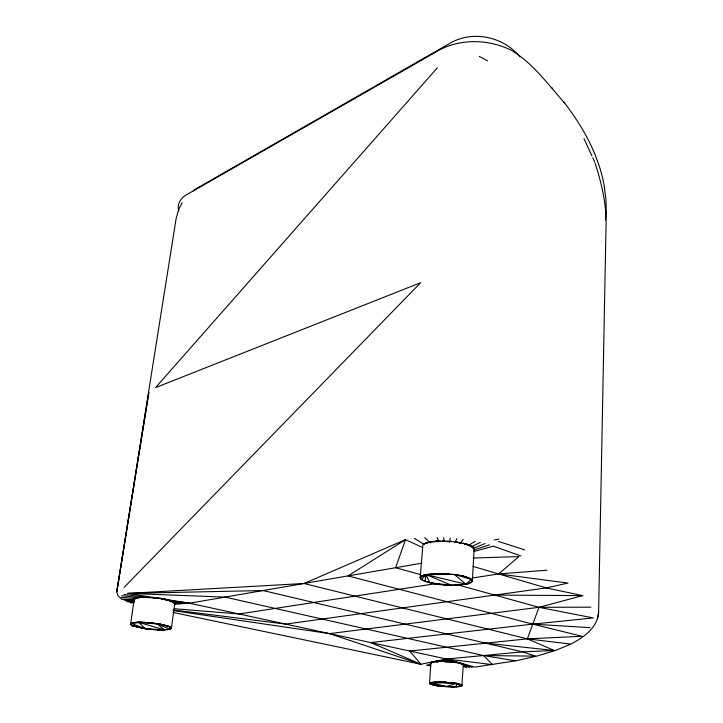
<?xml version="1.0" encoding="UTF-8"?>
<svg xmlns="http://www.w3.org/2000/svg" width="723" height="723" viewBox="0 0 723 723"><rect width="100%" height="100%" fill="white"/><g stroke="black" fill="none" stroke-linecap="round" stroke-linejoin="round"><path stroke-width="1.08" d="M569.796 643.94L527.329 638.861L303.985 583.497L127.835 593.393L189.534 603.217L446.534 659.024L474.83 667.103L516.574 660.677L537.062 656.023L555.788 650.348L571.441 643.777C583.642 637.288 597.171 627.98 598.59 612.968L606.01 226.868C606.796 204.889 601.726 183.38 594.884 162.639M474.143 549.173L472.354 581.066L470.004 583.154L466.019 584.265L453.999 585.25M431.658 684.636L430.348 684.157L442.548 686.38L456.231 686.769L456.448 683.362L442.476 682.024M434.406 685.296L429.516 683.434L430.899 662.792C436.873 659.792 444.094 661.527 450.537 661.554M468.838 583.578C453.303 586.443 436.186 586.001 421.545 579.692L420.171 577.903L422.901 544.79M605.503 220.081L606.199 212.39L606.001 199.837L604.256 185.947C598.771 155.318 583.371 127.447 564.582 103L563.958 102.25M134.749 600.099L134.93 598.292L136.313 597.794L146.019 597.099M158.581 623.841L168.658 626.226L171.342 628.097L174.867 603.298L174.433 602.512M438.21 573.493L425.974 574.577L424.988 581.364L422.494 580.271M449.607 542.431L450.248 538.057M156.376 597.831L142.44 597.117L134.93 598.292L134.234 598.933L130.538 624.573M597.514 618.093L598.59 612.968M135.644 622.431C147.393 621.744 159.132 623.551 170.357 627.004L169.797 629.2L164.41 629.878L153.339 629.588L141.717 628.142M445.684 662.105L446.534 659.024L522.512 651.857L554.252 650.483L527.329 638.861L409.733 651.034L420.913 664.247L446.534 659.024L492.697 664.672L483.434 655.544L225.043 597.099L127.835 593.393L263.1 590.546L522.512 651.857L535.635 656.141L483.434 655.544L515.246 660.777M443.597 584.844L451.477 585.232L466.019 584.265L471.685 582.178L472.273 580.47L469.308 578.102M440.822 573.493L425.974 574.577L420.171 577.903L420.623 576.764M454.903 542.666L456.837 538.626M457.316 686.705L460.786 686.235L462.142 685.214L456.448 683.362L431.486 682.467L429.589 683.208L436.511 682.015L449.263 682.449M182.187 202.648L178.708 209.39L176.186 218.247L116.801 591.83L117.75 595.49L122.079 599.584M420.171 577.903L421.247 576.24L424.528 574.921L422.133 575.752M444.464 661.662L446.534 659.024L472.309 667.365M459.783 543.597L463.28 539.367M459.159 575.219L449.028 573.899L425.974 574.577L421.545 579.692L420.361 578.499M437.379 67.772L155.553 387.609L420.614 282.72L124.139 587.374M461.816 685.874L463.335 664.527L457.677 662.521L443.795 661.138M431.803 662.783L432.86 661.708L437.307 661.364M425.974 574.577L451.477 585.232L429.778 582.765L425.974 574.577L466.019 584.265L471.279 579.268L468.016 577.55L461.31 575.644L454.342 574.469L425.974 574.577L421.247 576.24M429.905 683.913L431.486 682.467L439.304 681.97L455.228 683.163L452.435 682.783M193.149 191.026L195.951 188.875L450.013 43.235C472.824 29.959 503.497 36.629 519.973 56.918M462.142 685.214L460.786 686.235L456.231 686.769L445.856 686.633L435.481 685.494L439.439 686.064M426.579 543.407C430.565 540.813 435.806 541.581 440.352 541.057M468.64 545.359L475.174 541.265M442.639 661.066L446.534 659.024L455.942 662.521M471.324 546.85L480.37 542.358M429.516 683.434L431.486 682.467L450.89 682.602M303.985 583.497L405.486 539.656L422.774 547.6M170.944 628.712L164.41 629.878L153.339 629.588M472.86 548.504L485.178 543.551M424.401 543.669L426.787 542.729L423.533 544.211L428.224 542.34L442.946 541.048M473.637 550.067L489.507 544.826M152.661 623.027C145.422 622.955 137.117 620.623 130.393 623.886L130.935 624.943L131.08 623.316L142.232 622.304M430.745 663.958L426.534 665.277L430.772 665.865M437.063 661.979L446.534 659.024L454.523 662.503M474.035 551.459L493.357 546.163L520.949 555.96M472.923 566.38L546.208 587.926L582.747 595.607L539.024 607.32L329.543 633.619L173.149 610.592M494.234 539.973L498.96 539.069M175.129 604.13L189.534 603.217L421.952 563.172M435.933 583.624L239.168 613.99L174.306 608.703M472.3 578.011L498.653 573.945L547.013 570.203M167.022 629.688L169.001 629.39M433.673 661.554L442.729 661.211M456.791 584.609L539.024 607.32L593.249 617.93L532.788 624.139L370.8 642.575L420.913 664.247L329.543 633.619M136.313 597.794L142.44 597.117L158.427 598.084M432.3 682.34L439.304 681.97M132.472 622.865L138.617 622.295L161.943 624.446M456.231 686.769L459.232 686.516M139.476 597.288L149.173 597.587M430.402 542.259L428.224 542.34L430.474 542.313M446.724 541.608L451.071 541.437L461.111 542.819M472.969 558.02L518.924 556.593L498.653 573.945L567.971 583.081L546.208 587.926L285.739 624.112L173.104 609.941M175.065 603.578L189.534 603.217L166.218 600.09M437.795 541.301L435.58 541.283L437.813 541.238M442.277 541.165L445.63 541.102M449.028 573.899L433.384 573.655L443.524 573.565M435.58 541.283L437.704 541.274M446.218 541.247L448.35 541.238M590.962 607.166L539.024 607.32L527.329 638.861L582.033 636.294L532.788 624.139L348.025 575.906L405.486 539.656L395.617 567.709L420.262 574.514M455.02 686.814L450.754 686.832L453.701 686.841M438.219 661.708L432.86 661.708L430.962 662.548L432.86 661.708L437.37 661.861M444.654 661.717L456.466 662.304L453.692 661.897M433.384 573.655L446.281 573.701M494.713 595.083L582.747 595.607M130.267 602.81L133.619 602.837M173.882 603.109L189.534 603.217L169.534 600.994M446.642 541.391L451.071 541.437M162.865 629.923L157.406 629.841L161.166 629.932M127.727 601.888L134.469 602.033M173.8 602.883L189.534 603.217L171.604 601.663M453.167 662.376L459.738 662.964M125.576 600.958L134.55 601.274M173.827 602.666L189.534 603.217L172.761 602.178M442.178 661.102L447.166 661.292M440.849 681.988L445.874 682.187M123.787 600.009L133.818 600.497M173.936 602.458L189.534 603.217M449.164 686.787L432.49 684.871L431.486 682.467L445.856 686.633L456.448 683.362L458.518 683.777M444.826 661.328L452.155 661.717M532.788 624.139L590.058 627.636M122.449 599.078L133.628 599.765M167.546 625.838L156.71 623.551L164.41 629.878L145.278 628.703L132.345 625.711M153.656 597.903L160.389 598.373L171.125 600.831M121.166 597.306L135.734 598.563M148.405 622.63L154.722 623.28M485.739 643.163L554.252 650.483M121.771 595.698L138.436 597.541M152.155 597.415C159.539 598.942 169.001 597.957 174.867 603.298M151.27 629.408L137.153 627.202L131.541 625.323L131.08 623.316L145.278 628.703L149.218 629.2M124.022 594.423L147.338 597.55M435.481 685.494L440.958 686.226M466.877 544.247L456.34 542.024L460.533 543.316M162.25 598.68L165.576 599.322M172.951 612.435L419.909 664.057M459.43 684.003L456.448 683.362L460.786 686.235L460.244 684.238L461.907 684.97L460.94 684.482M168.658 626.226L156.71 623.551L169.797 629.2L171.243 628.414L170.357 627.004M457.677 662.521L460.641 663.208M172.228 601.247L160.389 598.373L167.664 600.379M471.685 582.178L471.279 579.268L461.31 575.644L464.988 576.556M461.31 575.644L466.57 577.035M426.471 581.861L429.778 582.765M169.742 600.949L173.9 602.096L174.758 603.66M471.279 579.268L454.342 574.469L466.019 584.265M474.062 548.522L473.095 547.203L463.235 543.271L468.432 544.771M164.41 629.878L138.617 622.295L145.278 628.703L131.541 625.323L134.487 626.48M463.235 543.271L469.869 545.332L473.095 547.203L470.998 546.552M498.472 541.473L524.654 549.823M463.262 665.241L469.534 667.573M463.515 666.416L466.507 667.718M461.455 663.461L463.1 664.265L462.142 663.723M452.444 662.123L446.534 659.024L447.166 662.196M479.304 56.43L487.537 60.786M414.396 538.355L423.768 544.202M471.143 545.928L473.095 547.203M449.706 661.943L446.534 659.024L448.224 661.617M424.744 537.605L430.357 542.91M564.582 103C548.224 84.6 533.068 63.425 511.676 50.456C489.561 39.349 461.735 38.292 439.602 49.878L186.715 194.641C180.949 197.641 176.502 204.365 178.834 210.935M552.056 87.89L552.67 88.622M430.899 662.792L431.279 663.325M170.899 627.383L171.342 628.097M437.063 537.469L438.997 541.536M583.967 138.68L591.812 155.68M592.733 157.677L594.577 161.681M134.234 598.933L134.361 599.692M443.633 537.668L444.193 541.012M116.855 590.89L116.801 591.83L148.857 392.408L116.855 590.89M440.994 584.6L431.694 583.19L440.994 584.6"/></g></svg>
